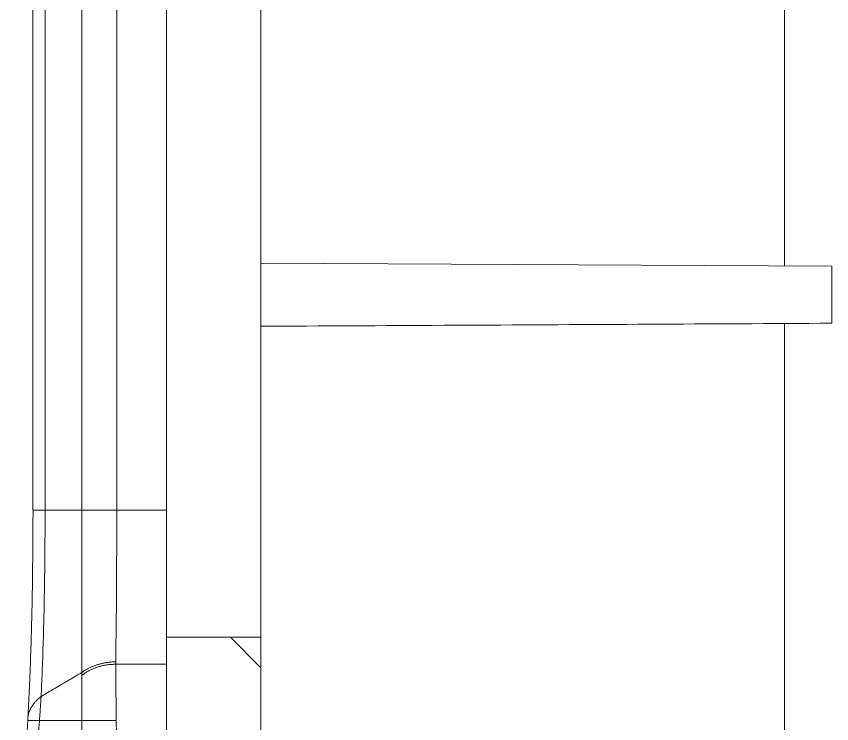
# Model space of a CAD drawing. Header units: inches. Extents: x 0 to 40, y 35.9 to 64.1.
# Drawn here: x 12.109 to 13.215, y 49.417 to 50.375 of the extents above; entities that cross this region are included whole.
import ezdxf

# ---------------------------------------------------------------- set-up
doc = ezdxf.new("R2010")
doc.units = ezdxf.units.IN
doc.header["$MEASUREMENT"] = 0
doc.layers.add('1', color=7, linetype='Continuous')
doc.layers.add('2', color=7, linetype='Continuous')

# ---------------------------------------------------------------- blocks, each defined once
blk = doc.blocks.new('block 421')
at = {"layer": '1', "color": 43, "lineweight": 18, "true_color": 0xccb266}
blk.add_lwpolyline([(13.1508, 52.0821), (13.1508, 50.0373)], dxfattribs=at)
blk = doc.blocks.new('block 422')
at = {"layer": '1', "color": 43, "lineweight": 18, "true_color": 0xccb266}
blk.add_lwpolyline([(13.1508, 49.9592), (13.1508, 49.2758)], dxfattribs=at)
blk = doc.blocks.new('block 914')
at = {"layer": '2', "color": 7, "lineweight": 18, "true_color": 0xffffff}
blk.add_lwpolyline([(12.1319, 52.5751), (12.1319, 49.7063)], dxfattribs=at)
blk = doc.blocks.new('block 937')
at = {"layer": '2', "color": 7, "lineweight": 18, "true_color": 0xffffff}
blk.add_lwpolyline([(12.441, 48.8756), (12.441, 49.5341)], dxfattribs=at)
blk = doc.blocks.new('block 938')
at = {"layer": '2', "color": 7, "lineweight": 18, "true_color": 0xffffff}
blk.add_lwpolyline([(12.3131, 49.5341), (12.441, 49.5341)], dxfattribs=at)
blk = doc.blocks.new('block 939')
at = {"layer": '2', "color": 7, "lineweight": 18, "true_color": 0xffffff}
blk.add_lwpolyline([(12.3131, 49.5341), (12.3131, 48.9395)], dxfattribs=at)
blk = doc.blocks.new('block 961')
at = {"layer": '2', "color": 7, "lineweight": 18, "true_color": 0xffffff}
blk.add_lwpolyline([(12.2456, 49.7063), (12.1982, 49.7063)], dxfattribs=at)
blk = doc.blocks.new('block 968')
at = {"layer": '2', "color": 7, "lineweight": 18, "true_color": 0xffffff}
blk.add_lwpolyline([(12.2456, 49.7063), (12.3131, 49.7063)], dxfattribs=at)
blk = doc.blocks.new('block 971')
at = {"layer": '2', "color": 7, "lineweight": 18, "true_color": 0xffffff}
blk.add_lwpolyline([(12.1484, 49.7063), (12.1484, 52.5751)], dxfattribs=at)
blk = doc.blocks.new('block 977')
at = {"layer": '2', "color": 7, "lineweight": 18, "true_color": 0xffffff}
blk.add_lwpolyline([(12.2456, 52.5751), (12.2456, 49.7063)], dxfattribs=at)
blk = doc.blocks.new('block 987')
at = {"layer": '2', "color": 7, "lineweight": 18, "true_color": 0xffffff}
blk.add_lwpolyline([(12.1484, 49.7063), (12.1319, 49.7063)], dxfattribs=at)
blk = doc.blocks.new('block 988')
at = {"layer": '2', "color": 7, "lineweight": 18, "true_color": 0xffffff}
blk.add_lwpolyline([(13.2147, 50.0369), (12.441, 50.041)], dxfattribs=at)
blk = doc.blocks.new('block 993')
at = {"layer": '2', "color": 7, "lineweight": 18, "true_color": 0xffffff}
blk.add_lwpolyline([(13.2147, 50.0369), (13.2147, 49.9595)], dxfattribs=at)
blk = doc.blocks.new('block 994')
at = {"layer": '2', "color": 7, "lineweight": 18, "true_color": 0xffffff}
blk.add_lwpolyline([(12.2441, 49.4975), (12.3131, 49.4975)], dxfattribs=at)
blk = doc.blocks.new('block 995')
at = {"layer": '2', "color": 7, "lineweight": 18, "true_color": 0xffffff}
blk.add_lwpolyline([(12.441, 49.5341), (12.441, 52.563)], dxfattribs=at)
blk = doc.blocks.new('block 996')
at = {"layer": '2', "color": 7, "lineweight": 18, "true_color": 0xffffff}
blk.add_lwpolyline([(12.3131, 52.563), (12.3131, 49.5341)], dxfattribs=at)
blk = doc.blocks.new('block 998')
at = {"layer": '2', "color": 7, "lineweight": 18, "true_color": 0xffffff}
blk.add_lwpolyline([(12.1982, 49.7063), (12.1982, 52.5751)], dxfattribs=at)
blk = doc.blocks.new('block 1459')
at = {"layer": '2', "color": 7, "lineweight": 18, "true_color": 0xffffff}
blk.add_lwpolyline([(12.1249, 49.4211), (12.1248, 49.4189), (12.1247, 49.4166), (12.1246, 49.4143), (12.1244, 49.412), (12.1243, 49.4097), (12.1242, 49.4074), (12.1241, 49.4051), (12.124, 49.4028), (12.1239, 49.4006), (12.1238, 49.3983), (12.1236, 49.396), (12.1235, 49.3937), (12.1234, 49.3914), (12.1233, 49.3891), (12.1232, 49.3868), (12.123, 49.3845), (12.1229, 49.3823), (12.1228, 49.38), (12.1227, 49.3777), (12.1226, 49.3754), (12.1225, 49.3731), (12.1224, 49.3708), (12.1222, 49.3685), (12.1221, 49.3663), (12.122, 49.3639), (12.1219, 49.3617), (12.1218, 49.3594), (12.1217, 49.3571), (12.1216, 49.3548), (12.1214, 49.3525), (12.1213, 49.3502), (12.1212, 49.348), (12.1211, 49.3457), (12.121, 49.3434), (12.1208, 49.3411), (12.1207, 49.3388), (12.1206, 49.3365), (12.1205, 49.3342), (12.1204, 49.3319), (12.1203, 49.3297), (12.1202, 49.3274), (12.12, 49.3251), (12.1199, 49.3228), (12.1198, 49.3205), (12.1197, 49.3182), (12.1196, 49.316), (12.1194, 49.3136), (12.1193, 49.3114), (12.1192, 49.3091), (12.1191, 49.3068)], dxfattribs=at)
blk = doc.blocks.new('block 1462')
at = {"layer": '2', "color": 7, "lineweight": 18, "true_color": 0xffffff}
blk.add_open_spline([(12.1252, 49.4269), (12.1252, 49.4268), (12.1252, 49.4267), (12.1252, 49.4267), (12.1252, 49.4266), (12.1252, 49.4265), (12.1252, 49.4265), (12.1252, 49.4264), (12.1252, 49.4262), (12.1252, 49.4262), (12.1252, 49.4261), (12.1252, 49.426), (12.1252, 49.426), (12.1252, 49.4259), (12.1252, 49.4258), (12.1252, 49.4258), (12.1251, 49.4256), (12.1251, 49.4255), (12.1251, 49.4255), (12.1251, 49.4254), (12.1251, 49.4253), (12.1251, 49.4253), (12.1251, 49.4252), (12.1251, 49.4251), (12.1251, 49.4251), (12.1251, 49.425), (12.1251, 49.4249), (12.1251, 49.4249), (12.1251, 49.4247), (12.1251, 49.4246), (12.1251, 49.4246), (12.1251, 49.4245), (12.1251, 49.4244), (12.1251, 49.4244), (12.1251, 49.4243), (12.125, 49.4242), (12.125, 49.4242), (12.125, 49.424), (12.125, 49.4239), (12.125, 49.4239), (12.125, 49.4238), (12.125, 49.4237), (12.125, 49.4237), (12.125, 49.4236), (12.125, 49.4235), (12.125, 49.4235), (12.125, 49.4233), (12.125, 49.4232), (12.125, 49.4232), (12.125, 49.4231), (12.125, 49.423), (12.125, 49.423), (12.125, 49.4229), (12.125, 49.4228), (12.125, 49.4228), (12.125, 49.4227), (12.125, 49.4225), (12.125, 49.4225), (12.1249, 49.4224), (12.1249, 49.4223), (12.1249, 49.4223), (12.1249, 49.4222), (12.1249, 49.4221), (12.1249, 49.4221), (12.1249, 49.422), (12.1249, 49.4218), (12.1249, 49.4218), (12.1249, 49.4217), (12.1249, 49.4216), (12.1249, 49.4216), (12.1249, 49.4215), (12.1249, 49.4214), (12.1249, 49.4214), (12.1249, 49.4213), (12.1249, 49.4211), (12.1249, 49.4211)], degree=3, knots=[0, 0, 0, 0, 1, 1, 1, 2, 2, 2, 3, 3, 3, 4, 4, 4, 5, 5, 5, 6, 6, 6, 7, 7, 7, 8, 8, 8, 9, 9, 9, 10, 10, 10, 11, 11, 11, 12, 12, 12, 13, 13, 13, 14, 14, 14, 15, 15, 15, 16, 16, 16, 17, 17, 17, 18, 18, 18, 19, 19, 19, 20, 20, 20, 21, 21, 21, 22, 22, 22, 23, 23, 23, 24, 24, 24, 25, 25, 25, 25], dxfattribs=at)
blk = doc.blocks.new('block 1463')
at = {"layer": '2', "color": 7, "lineweight": 18, "true_color": 0xffffff}
blk.add_lwpolyline([(12.132, 49.7063), (12.132, 49.6999), (12.1319, 49.6935), (12.1319, 49.6872), (12.1319, 49.6809), (12.1319, 49.6746), (12.1319, 49.6683), (12.1318, 49.6621), (12.1318, 49.6558), (12.1317, 49.6496), (12.1317, 49.6434), (12.1316, 49.6372), (12.1315, 49.6311), (12.1315, 49.6249), (12.1314, 49.6188), (12.1313, 49.6127), (12.1312, 49.6066), (12.1311, 49.6005), (12.131, 49.5945), (12.1309, 49.5884), (12.1308, 49.5824), (12.1307, 49.5765), (12.1305, 49.5705), (12.1304, 49.5647), (12.1303, 49.5588), (12.1301, 49.553), (12.13, 49.5472), (12.1298, 49.5415), (12.1297, 49.5358), (12.1295, 49.5302), (12.1293, 49.5246), (12.1292, 49.519), (12.129, 49.5136), (12.1288, 49.5081), (12.1286, 49.5027), (12.1284, 49.4974), (12.1283, 49.4922), (12.128, 49.487), (12.1278, 49.4818), (12.1276, 49.4768), (12.1274, 49.4718), (12.1272, 49.4668), (12.127, 49.462), (12.1268, 49.4571), (12.1265, 49.4524), (12.1263, 49.4477), (12.1261, 49.443), (12.1258, 49.4384), (12.1256, 49.4339), (12.1253, 49.4295), (12.1251, 49.4251)], dxfattribs=at)
blk = doc.blocks.new('block 1471')
at = {"layer": '2', "color": 7, "lineweight": 18, "true_color": 0xffffff}
blk.add_lwpolyline([(12.1484, 49.7063), (12.1484, 49.7006), (12.1484, 49.695), (12.1483, 49.6893), (12.1483, 49.6837), (12.1483, 49.6781), (12.1483, 49.6725), (12.1482, 49.6668), (12.1482, 49.6613), (12.1481, 49.6556), (12.1481, 49.6501), (12.148, 49.6445), (12.148, 49.639), (12.1479, 49.6335), (12.1478, 49.6279), (12.1478, 49.6225), (12.1477, 49.617), (12.1476, 49.6116), (12.1475, 49.6061), (12.1474, 49.6008), (12.1474, 49.5954), (12.1473, 49.5901), (12.1472, 49.5848), (12.1471, 49.5795), (12.147, 49.5742), (12.1469, 49.569), (12.1467, 49.5639), (12.1466, 49.5587), (12.1465, 49.5536), (12.1464, 49.5486), (12.1463, 49.5435), (12.1461, 49.5386), (12.146, 49.5337), (12.1458, 49.5288), (12.1457, 49.5239), (12.1455, 49.5191), (12.1454, 49.5144), (12.1453, 49.5097), (12.1451, 49.505), (12.1449, 49.5004), (12.1448, 49.4959), (12.1446, 49.4914), (12.1444, 49.487), (12.1443, 49.4826), (12.1441, 49.4783), (12.1439, 49.474), (12.1437, 49.4698), (12.1435, 49.4657), (12.1434, 49.4616), (12.1432, 49.4577), (12.143, 49.4537)], dxfattribs=at)
blk = doc.blocks.new('block 1472')
at = {"layer": '2', "color": 7, "lineweight": 18, "true_color": 0xffffff}
blk.add_lwpolyline([(12.2449, 49.4211), (12.2437, 49.4211), (12.2425, 49.4211), (12.2413, 49.4211), (12.2402, 49.4211), (12.239, 49.4211), (12.2378, 49.4211), (12.2367, 49.4211), (12.2355, 49.4211), (12.2344, 49.4211), (12.2333, 49.4211), (12.2321, 49.4211), (12.231, 49.4211), (12.2299, 49.4211), (12.2288, 49.4211), (12.2277, 49.4211), (12.2267, 49.4211), (12.2256, 49.4211), (12.2246, 49.4211), (12.2235, 49.4211), (12.2225, 49.4211), (12.2215, 49.4211), (12.2205, 49.4211), (12.2195, 49.4211), (12.2185, 49.4211), (12.2176, 49.4211), (12.2167, 49.4211), (12.2157, 49.4211), (12.2148, 49.4211), (12.2139, 49.4211), (12.213, 49.4211), (12.2122, 49.4211), (12.2113, 49.4211), (12.2105, 49.4211), (12.2097, 49.4211), (12.2088, 49.4211), (12.208, 49.4211), (12.2073, 49.4211), (12.2065, 49.4211), (12.2057, 49.4211), (12.205, 49.4211), (12.2043, 49.4211), (12.2035, 49.4211), (12.2028, 49.4211), (12.2021, 49.4211), (12.2015, 49.4211), (12.2008, 49.4211), (12.2001, 49.4211), (12.1995, 49.4211), (12.1989, 49.4211), (12.1983, 49.4211)], dxfattribs=at)
blk = doc.blocks.new('block 1474')
at = {"layer": '2', "color": 7, "lineweight": 18, "true_color": 0xffffff}
blk.add_lwpolyline([(12.2441, 49.5006), (12.2431, 49.5006), (12.2421, 49.5006), (12.2411, 49.5006), (12.2401, 49.5005), (12.2391, 49.5005), (12.2381, 49.5004), (12.2371, 49.5003), (12.2361, 49.5002), (12.2351, 49.5001), (12.2341, 49.5), (12.2331, 49.4999), (12.2321, 49.4998), (12.2311, 49.4996), (12.2301, 49.4994), (12.2291, 49.4993), (12.2281, 49.4991), (12.2271, 49.4989), (12.2261, 49.4986), (12.2252, 49.4984), (12.2242, 49.4982), (12.2232, 49.498), (12.2223, 49.4977), (12.2213, 49.4974), (12.2203, 49.4971), (12.2194, 49.4969), (12.2184, 49.4965), (12.2175, 49.4962), (12.2166, 49.4959), (12.2156, 49.4956), (12.2147, 49.4952), (12.2138, 49.4949), (12.2129, 49.4945), (12.212, 49.4942), (12.2111, 49.4938), (12.2102, 49.4934), (12.2094, 49.493), (12.2085, 49.4926), (12.2077, 49.4921), (12.2068, 49.4917), (12.206, 49.4913), (12.2052, 49.4908), (12.2044, 49.4904), (12.2036, 49.4899), (12.2028, 49.4894), (12.202, 49.4889), (12.2013, 49.4885), (12.2005, 49.4879), (12.1998, 49.4874), (12.1991, 49.4869), (12.1984, 49.4864)], dxfattribs=at)
blk = doc.blocks.new('block 1478')
at = {"layer": '2', "color": 7, "lineweight": 18, "true_color": 0xffffff}
blk.add_lwpolyline([(12.2449, 49.4211), (12.2449, 49.4148), (12.245, 49.4084), (12.2451, 49.4019), (12.2451, 49.3953), (12.2452, 49.3886), (12.2452, 49.3819), (12.2453, 49.375), (12.2454, 49.3681), (12.2455, 49.3611), (12.2455, 49.354), (12.2456, 49.3469), (12.2456, 49.3396), (12.2457, 49.3323), (12.2458, 49.3249), (12.2459, 49.3174), (12.2459, 49.3098), (12.246, 49.3021), (12.2461, 49.2944), (12.2461, 49.2866), (12.2462, 49.2786), (12.2463, 49.2707), (12.2463, 49.2626), (12.2464, 49.2544), (12.2465, 49.2462), (12.2465, 49.2378), (12.2466, 49.2294), (12.2467, 49.2209), (12.2467, 49.2123), (12.2468, 49.2037), (12.2469, 49.1949), (12.247, 49.1861), (12.247, 49.1772), (12.2471, 49.1682), (12.2472, 49.1591), (12.2473, 49.1499), (12.2473, 49.1407), (12.2474, 49.1314), (12.2475, 49.122), (12.2476, 49.1125), (12.2476, 49.1029), (12.2477, 49.0932), (12.2478, 49.0835), (12.2479, 49.0736), (12.2479, 49.0637), (12.248, 49.0537), (12.2481, 49.0437), (12.2482, 49.0335), (12.2482, 49.0233), (12.2483, 49.0129), (12.2484, 49.0025)], dxfattribs=at)
blk = doc.blocks.new('block 1480')
at = {"layer": '2', "color": 7, "lineweight": 18, "true_color": 0xffffff}
blk.add_lwpolyline([(12.143, 49.4537), (12.1441, 49.4544), (12.1452, 49.455), (12.1463, 49.4557), (12.1474, 49.4563), (12.1485, 49.457), (12.1496, 49.4577), (12.1507, 49.4583), (12.1518, 49.459), (12.153, 49.4596), (12.1541, 49.4603), (12.1552, 49.4609), (12.1563, 49.4616), (12.1574, 49.4622), (12.1585, 49.4629), (12.1596, 49.4635), (12.1607, 49.4642), (12.1618, 49.4648), (12.1629, 49.4655), (12.164, 49.4661), (12.1651, 49.4668), (12.1663, 49.4674), (12.1674, 49.4681), (12.1685, 49.4687), (12.1696, 49.4694), (12.1707, 49.4701), (12.1718, 49.4707), (12.1729, 49.4714), (12.174, 49.472), (12.1751, 49.4727), (12.1762, 49.4733), (12.1773, 49.474), (12.1784, 49.4746), (12.1795, 49.4753), (12.1807, 49.4759), (12.1818, 49.4766), (12.1829, 49.4773), (12.184, 49.4779), (12.1851, 49.4786), (12.1862, 49.4792), (12.1873, 49.4799), (12.1884, 49.4805), (12.1895, 49.4812), (12.1906, 49.4818), (12.1917, 49.4825), (12.1929, 49.4831), (12.194, 49.4838), (12.1951, 49.4845), (12.1962, 49.4851), (12.1973, 49.4857), (12.1984, 49.4864)], dxfattribs=at)
blk = doc.blocks.new('block 1481')
at = {"layer": '2', "color": 7, "lineweight": 18, "true_color": 0xffffff}
blk.add_lwpolyline([(12.1982, 49.7063), (12.1972, 49.7063), (12.1962, 49.7063), (12.1952, 49.7063), (12.1942, 49.7063), (12.1932, 49.7063), (12.1922, 49.7063), (12.1912, 49.7063), (12.1902, 49.7063), (12.1892, 49.7063), (12.1882, 49.7063), (12.1872, 49.7063), (12.1862, 49.7063), (12.1852, 49.7063), (12.1842, 49.7063), (12.1832, 49.7063), (12.1822, 49.7062), (12.1812, 49.7062), (12.1802, 49.7062), (12.1792, 49.7062), (12.1782, 49.7062), (12.1773, 49.7062), (12.1763, 49.7062), (12.1753, 49.7062), (12.1743, 49.7062), (12.1733, 49.7062), (12.1723, 49.7062), (12.1713, 49.7062), (12.1703, 49.7062), (12.1693, 49.7062), (12.1683, 49.7062), (12.1673, 49.7062), (12.1663, 49.7062), (12.1653, 49.7062), (12.1643, 49.7062), (12.1633, 49.7063), (12.1623, 49.7063), (12.1613, 49.7063), (12.1603, 49.7063), (12.1593, 49.7063), (12.1583, 49.7063), (12.1573, 49.7063), (12.1563, 49.7063), (12.1553, 49.7063), (12.1544, 49.7063), (12.1534, 49.7063), (12.1524, 49.7063), (12.1514, 49.7063), (12.1504, 49.7063), (12.1494, 49.7063), (12.1484, 49.7063)], dxfattribs=at)
blk = doc.blocks.new('block 1485')
at = {"layer": '2', "color": 7, "lineweight": 18, "true_color": 0xffffff}
blk.add_lwpolyline([(12.2441, 49.4975), (12.2431, 49.4975), (12.242, 49.4974), (12.241, 49.4974), (12.24, 49.4973), (12.239, 49.4973), (12.238, 49.4972), (12.237, 49.4971), (12.236, 49.497), (12.235, 49.4969), (12.2339, 49.4968), (12.2329, 49.4967), (12.2319, 49.4965), (12.2309, 49.4964), (12.2299, 49.4962), (12.2289, 49.496), (12.2279, 49.4958), (12.2269, 49.4956), (12.2259, 49.4954), (12.2249, 49.4951), (12.224, 49.4949), (12.223, 49.4946), (12.222, 49.4943), (12.221, 49.4941), (12.2201, 49.4938), (12.2191, 49.4935), (12.2182, 49.4931), (12.2172, 49.4928), (12.2163, 49.4925), (12.2154, 49.4921), (12.2145, 49.4918), (12.2136, 49.4914), (12.2127, 49.491), (12.2118, 49.4906), (12.2109, 49.4902), (12.21, 49.4898), (12.2092, 49.4893), (12.2083, 49.4889), (12.2075, 49.4885), (12.2067, 49.488), (12.2058, 49.4876), (12.205, 49.4871), (12.2043, 49.4866), (12.2035, 49.4861), (12.2027, 49.4856), (12.2019, 49.4851), (12.2012, 49.4846), (12.2005, 49.4841), (12.1998, 49.4836), (12.199, 49.483), (12.1983, 49.4825)], dxfattribs=at)
blk = doc.blocks.new('block 1500')
at = {"layer": '2', "color": 7, "lineweight": 18, "true_color": 0xffffff}
blk.add_lwpolyline([(12.2456, 49.7063), (12.2456, 49.7016), (12.2456, 49.6969), (12.2456, 49.6923), (12.2456, 49.6876), (12.2456, 49.683), (12.2455, 49.6783), (12.2455, 49.6737), (12.2455, 49.669), (12.2455, 49.6644), (12.2455, 49.6598), (12.2455, 49.6552), (12.2455, 49.6507), (12.2455, 49.6461), (12.2454, 49.6416), (12.2454, 49.637), (12.2454, 49.6326), (12.2454, 49.6281), (12.2454, 49.6236), (12.2453, 49.6192), (12.2453, 49.6148), (12.2453, 49.6104), (12.2452, 49.6061), (12.2452, 49.6018), (12.2452, 49.5975), (12.2452, 49.5932), (12.2451, 49.589), (12.2451, 49.5848), (12.2451, 49.5806), (12.245, 49.5765), (12.245, 49.5724), (12.245, 49.5683), (12.2449, 49.5643), (12.2449, 49.5604), (12.2448, 49.5564), (12.2448, 49.5526), (12.2448, 49.5487), (12.2447, 49.545), (12.2447, 49.5412), (12.2446, 49.5376), (12.2446, 49.534), (12.2445, 49.5305), (12.2445, 49.527), (12.2444, 49.5236), (12.2444, 49.5203), (12.2443, 49.5169), (12.2443, 49.5136), (12.2442, 49.5104), (12.2442, 49.5071), (12.2441, 49.5039), (12.2441, 49.5006)], dxfattribs=at)
blk = doc.blocks.new('block 1502')
at = {"layer": '2', "color": 7, "lineweight": 18, "true_color": 0xffffff}
blk.add_lwpolyline([(12.1984, 49.4864), (12.1984, 49.4898), (12.1984, 49.4932), (12.1984, 49.4967), (12.1983, 49.5001), (12.1983, 49.5036), (12.1983, 49.5072), (12.1983, 49.5107), (12.1983, 49.5144), (12.1983, 49.5181), (12.1983, 49.5219), (12.1982, 49.5258), (12.1982, 49.5297), (12.1982, 49.5337), (12.1982, 49.5378), (12.1982, 49.5419), (12.1982, 49.546), (12.1982, 49.5502), (12.1982, 49.5545), (12.1982, 49.5587), (12.1982, 49.5631), (12.1982, 49.5674), (12.1982, 49.5718), (12.1982, 49.5763), (12.1982, 49.5807), (12.1981, 49.5853), (12.1981, 49.5898), (12.1981, 49.5944), (12.1981, 49.599), (12.1981, 49.6037), (12.1981, 49.6083), (12.1981, 49.613), (12.1981, 49.6178), (12.1981, 49.6225), (12.1981, 49.6273), (12.1981, 49.6321), (12.1981, 49.637), (12.1981, 49.6418), (12.1981, 49.6467), (12.1981, 49.6516), (12.1981, 49.6565), (12.1981, 49.6615), (12.1981, 49.6664), (12.1981, 49.6714), (12.1981, 49.6763), (12.1981, 49.6813), (12.1981, 49.6863), (12.1981, 49.6913), (12.1982, 49.6963), (12.1982, 49.7013), (12.1982, 49.7063)], dxfattribs=at)
blk = doc.blocks.new('block 1526')
at = {"layer": '2', "color": 7, "lineweight": 18, "true_color": 0xffffff}
blk.add_open_spline([(12.1408, 49.4211), (12.1408, 49.4211), (12.1401, 49.4211), (12.1401, 49.4211), (12.1401, 49.4211), (12.1394, 49.4211), (12.1394, 49.4211), (12.1394, 49.4211), (12.1387, 49.4211), (12.1387, 49.4211), (12.1387, 49.4211), (12.138, 49.4211), (12.138, 49.4211), (12.138, 49.4211), (12.1374, 49.4211), (12.1374, 49.4211), (12.1374, 49.4211), (12.1367, 49.4211), (12.1367, 49.4211), (12.1367, 49.4211), (12.1361, 49.4211), (12.1361, 49.4211), (12.1361, 49.4211), (12.1356, 49.4211), (12.1356, 49.4211), (12.1356, 49.4211), (12.135, 49.4211), (12.135, 49.4211), (12.135, 49.4211), (12.1344, 49.4211), (12.1344, 49.4211), (12.1344, 49.4211), (12.1339, 49.4211), (12.1339, 49.4211), (12.1339, 49.4211), (12.1334, 49.4211), (12.1334, 49.4211), (12.1334, 49.4211), (12.1329, 49.4211), (12.1329, 49.4211), (12.1329, 49.4211), (12.1324, 49.4211), (12.1324, 49.4211), (12.1324, 49.4211), (12.1319, 49.4211), (12.1319, 49.4211), (12.1319, 49.4211), (12.1314, 49.4211), (12.1314, 49.4211), (12.1314, 49.4211), (12.131, 49.4211), (12.131, 49.4211), (12.131, 49.4211), (12.1306, 49.4211), (12.1306, 49.4211), (12.1306, 49.4211), (12.1301, 49.4211), (12.1301, 49.4211), (12.1301, 49.4211), (12.1298, 49.4211), (12.1298, 49.4211), (12.1298, 49.4211), (12.1294, 49.4211), (12.1294, 49.4211), (12.1294, 49.4211), (12.129, 49.4211), (12.129, 49.4211), (12.129, 49.4211), (12.1287, 49.4211), (12.1287, 49.4211), (12.1287, 49.4211), (12.1283, 49.4211), (12.1283, 49.4211), (12.1283, 49.4211), (12.128, 49.4211), (12.128, 49.4211), (12.128, 49.4211), (12.1277, 49.4211), (12.1277, 49.4211), (12.1277, 49.4211), (12.1274, 49.4211), (12.1274, 49.4211), (12.1274, 49.4211), (12.1272, 49.4211), (12.1272, 49.4211), (12.1272, 49.4211), (12.1269, 49.4211), (12.1269, 49.4211), (12.1269, 49.4211), (12.1267, 49.4211), (12.1267, 49.4211), (12.1267, 49.4211), (12.1264, 49.4211), (12.1264, 49.4211), (12.1264, 49.4211), (12.1262, 49.4211), (12.1262, 49.4211), (12.1262, 49.4211), (12.126, 49.4211), (12.126, 49.4211), (12.126, 49.4211), (12.1258, 49.4211), (12.1258, 49.4211), (12.1257, 49.4211), (12.1255, 49.4211), (12.1255, 49.4211), (12.1254, 49.4211), (12.1253, 49.4211), (12.1253, 49.4211), (12.1252, 49.4211), (12.125, 49.4211), (12.125, 49.4211), (12.1249, 49.4211), (12.1248, 49.4211), (12.1248, 49.4211)], degree=3, knots=[0, 0, 0, 0, 1, 1, 1, 2, 2, 2, 3, 3, 3, 4, 4, 4, 5, 5, 5, 6, 6, 6, 7, 7, 7, 8, 8, 8, 9, 9, 9, 10, 10, 10, 11, 11, 11, 12, 12, 12, 13, 13, 13, 14, 14, 14, 15, 15, 15, 16, 16, 16, 17, 17, 17, 18, 18, 18, 19, 19, 19, 20, 20, 20, 21, 21, 21, 22, 22, 22, 23, 23, 23, 24, 24, 24, 25, 25, 25, 26, 26, 26, 27, 27, 27, 28, 28, 28, 29, 29, 29, 30, 30, 30, 31, 31, 31, 32, 32, 32, 33, 33, 33, 34, 34, 34, 35, 35, 35, 36, 36, 36, 37, 37, 37, 38, 38, 38, 38], dxfattribs=at)
blk = doc.blocks.new('block 1530')
at = {"layer": '2', "color": 7, "lineweight": 18, "true_color": 0xffffff}
blk.add_lwpolyline([(12.143, 49.4537), (12.1423, 49.4532), (12.1416, 49.4527), (12.141, 49.4522), (12.1403, 49.4517), (12.1397, 49.4511), (12.1391, 49.4506), (12.1384, 49.45), (12.1378, 49.4495), (12.1373, 49.4489), (12.1367, 49.4483), (12.1361, 49.4477), (12.1356, 49.4471), (12.135, 49.4466), (12.1345, 49.4459), (12.134, 49.4453), (12.1335, 49.4447), (12.133, 49.4441), (12.1325, 49.4434), (12.132, 49.4428), (12.1316, 49.4422), (12.1311, 49.4415), (12.1307, 49.4408), (12.1303, 49.4402), (12.1299, 49.4395), (12.1295, 49.4388), (12.1291, 49.4381), (12.1288, 49.4375), (12.1285, 49.4368), (12.1281, 49.4361), (12.1278, 49.4354), (12.1275, 49.4347), (12.1272, 49.434), (12.127, 49.4333), (12.1267, 49.4326), (12.1265, 49.4318), (12.1263, 49.4312), (12.1261, 49.4304), (12.1259, 49.4297), (12.1257, 49.429), (12.1255, 49.4283), (12.1254, 49.4276), (12.1253, 49.4269), (12.1252, 49.4261), (12.1251, 49.4254), (12.125, 49.4247), (12.1249, 49.424), (12.1249, 49.4233), (12.1249, 49.4225), (12.1249, 49.4218), (12.1249, 49.4211)], dxfattribs=at)
blk = doc.blocks.new('block 1531')
at = {"layer": '2', "color": 7, "lineweight": 18, "true_color": 0xffffff}
blk.add_lwpolyline([(12.441, 49.9554), (12.4565, 49.9555), (12.472, 49.9556), (12.4874, 49.9557), (12.5029, 49.9557), (12.5184, 49.9558), (12.5339, 49.9559), (12.5493, 49.956), (12.5648, 49.9561), (12.5803, 49.9562), (12.5958, 49.9562), (12.6112, 49.9563), (12.6267, 49.9564), (12.6422, 49.9565), (12.6577, 49.9566), (12.6731, 49.9566), (12.6886, 49.9567), (12.7041, 49.9568), (12.7196, 49.9569), (12.735, 49.957), (12.7505, 49.9571), (12.766, 49.9571), (12.7814, 49.9572), (12.7969, 49.9573), (12.8124, 49.9574), (12.8279, 49.9575), (12.8434, 49.9575), (12.8588, 49.9576), (12.8743, 49.9577), (12.8898, 49.9578), (12.9052, 49.9579), (12.9207, 49.9579), (12.9362, 49.958), (12.9517, 49.9581), (12.9671, 49.9582), (12.9826, 49.9583), (12.9981, 49.9584), (13.0136, 49.9584), (13.029, 49.9585), (13.0445, 49.9586), (13.06, 49.9587), (13.0754, 49.9587), (13.0909, 49.9588), (13.1064, 49.9589), (13.1219, 49.959), (13.1374, 49.9591), (13.1528, 49.9592), (13.1683, 49.9593), (13.1838, 49.9593), (13.1992, 49.9594), (13.2147, 49.9595)], dxfattribs=at)
blk = doc.blocks.new('block 1548')
at = {"layer": '2', "color": 7, "lineweight": 18, "true_color": 0xffffff}
blk.add_lwpolyline([(12.1408, 49.4211), (12.1419, 49.4211), (12.1431, 49.4211), (12.1443, 49.4211), (12.1454, 49.4211), (12.1466, 49.4211), (12.1478, 49.4211), (12.1489, 49.4211), (12.1501, 49.4211), (12.1512, 49.4211), (12.1524, 49.4211), (12.1535, 49.4211), (12.1547, 49.4211), (12.1559, 49.4211), (12.157, 49.4211), (12.1582, 49.4211), (12.1593, 49.4211), (12.1605, 49.4211), (12.1616, 49.4211), (12.1628, 49.4211), (12.1639, 49.4211), (12.1651, 49.4211), (12.1663, 49.4211), (12.1674, 49.4211), (12.1686, 49.4211), (12.1697, 49.4211), (12.1709, 49.4211), (12.172, 49.4211), (12.1732, 49.4211), (12.1743, 49.4211), (12.1754, 49.4211), (12.1766, 49.4211), (12.1777, 49.4211), (12.1789, 49.4211), (12.18, 49.4211), (12.1812, 49.4211), (12.1823, 49.4211), (12.1835, 49.4211), (12.1846, 49.4211), (12.1858, 49.4211), (12.1869, 49.4211), (12.188, 49.4211), (12.1892, 49.4211), (12.1903, 49.4211), (12.1914, 49.4211), (12.1926, 49.4211), (12.1937, 49.4211), (12.1948, 49.4211), (12.196, 49.4211), (12.1971, 49.4211), (12.1983, 49.4211)], dxfattribs=at)
blk = doc.blocks.new('block 1549')
at = {"layer": '2', "color": 7, "lineweight": 18, "true_color": 0xffffff}
blk.add_lwpolyline([(12.2441, 49.4975), (12.2441, 49.4961), (12.2441, 49.4947), (12.2441, 49.4933), (12.2441, 49.4919), (12.2441, 49.4905), (12.2441, 49.4891), (12.2442, 49.4877), (12.2442, 49.4862), (12.2442, 49.4848), (12.2442, 49.4834), (12.2442, 49.4819), (12.2442, 49.4805), (12.2443, 49.479), (12.2443, 49.4776), (12.2443, 49.4761), (12.2443, 49.4746), (12.2443, 49.4732), (12.2444, 49.4717), (12.2444, 49.4702), (12.2444, 49.4687), (12.2444, 49.4672), (12.2444, 49.4657), (12.2444, 49.4642), (12.2444, 49.4626), (12.2445, 49.4611), (12.2445, 49.4596), (12.2445, 49.4581), (12.2445, 49.4565), (12.2445, 49.455), (12.2445, 49.4534), (12.2446, 49.4519), (12.2446, 49.4503), (12.2446, 49.4487), (12.2446, 49.4471), (12.2446, 49.4456), (12.2446, 49.444), (12.2446, 49.4424), (12.2447, 49.4408), (12.2447, 49.4392), (12.2447, 49.4376), (12.2447, 49.4359), (12.2447, 49.4343), (12.2447, 49.4327), (12.2448, 49.4311), (12.2448, 49.4294), (12.2448, 49.4277), (12.2448, 49.4261), (12.2448, 49.4244), (12.2449, 49.4228), (12.2449, 49.4211)], dxfattribs=at)
blk = doc.blocks.new('block 1561')
at = {"layer": '2', "color": 7, "lineweight": 18, "true_color": 0xffffff}
blk.add_lwpolyline([(12.198, 48.9835), (12.198, 48.9922), (12.198, 49.001), (12.198, 49.0097), (12.198, 49.0185), (12.198, 49.0273), (12.198, 49.036), (12.1981, 49.0448), (12.1981, 49.0535), (12.1981, 49.0623), (12.1981, 49.071), (12.1981, 49.0798), (12.1981, 49.0885), (12.1981, 49.0973), (12.1981, 49.106), (12.1981, 49.1148), (12.1981, 49.1235), (12.1981, 49.1323), (12.1981, 49.141), (12.1981, 49.1498), (12.1981, 49.1585), (12.1981, 49.1673), (12.1981, 49.1761), (12.1981, 49.1848), (12.1981, 49.1936), (12.1981, 49.2023), (12.1982, 49.2111), (12.1982, 49.2198), (12.1982, 49.2286), (12.1982, 49.2373), (12.1982, 49.2461), (12.1982, 49.2548), (12.1982, 49.2636), (12.1982, 49.2723), (12.1982, 49.2811), (12.1982, 49.2898), (12.1982, 49.2986), (12.1982, 49.3073), (12.1982, 49.3161), (12.1982, 49.3248), (12.1982, 49.3336), (12.1982, 49.3423), (12.1982, 49.3511), (12.1982, 49.3598), (12.1982, 49.3686), (12.1982, 49.3773), (12.1982, 49.3861), (12.1982, 49.3948), (12.1982, 49.4036), (12.1983, 49.4123), (12.1983, 49.4211)], dxfattribs=at)
blk = doc.blocks.new('block 1570')
at = {"layer": '2', "color": 7, "lineweight": 18, "true_color": 0xffffff}
blk.add_lwpolyline([(12.1983, 49.4211), (12.1983, 49.4223), (12.1983, 49.4236), (12.1983, 49.4248), (12.1983, 49.426), (12.1983, 49.4273), (12.1983, 49.4285), (12.1983, 49.4297), (12.1983, 49.4309), (12.1983, 49.4322), (12.1983, 49.4334), (12.1983, 49.4346), (12.1983, 49.4358), (12.1983, 49.4371), (12.1983, 49.4383), (12.1983, 49.4395), (12.1983, 49.4408), (12.1983, 49.442), (12.1983, 49.4432), (12.1983, 49.4444), (12.1983, 49.4457), (12.1983, 49.4469), (12.1983, 49.4481), (12.1983, 49.4494), (12.1983, 49.4506), (12.1983, 49.4518), (12.1983, 49.453), (12.1983, 49.4542), (12.1983, 49.4555), (12.1983, 49.4567), (12.1983, 49.4579), (12.1983, 49.4592), (12.1983, 49.4604), (12.1983, 49.4616), (12.1983, 49.4629), (12.1983, 49.4641), (12.1983, 49.4653), (12.1983, 49.4665), (12.1983, 49.4677), (12.1983, 49.469), (12.1983, 49.4702), (12.1983, 49.4714), (12.1983, 49.4727), (12.1983, 49.4739), (12.1983, 49.4751), (12.1983, 49.4764), (12.1983, 49.4776), (12.1983, 49.4788), (12.1983, 49.48), (12.1983, 49.4813), (12.1983, 49.4825)], dxfattribs=at)
blk = doc.blocks.new('block 1571')
at = {"layer": '2', "color": 7, "lineweight": 18, "true_color": 0xffffff}
blk.add_open_spline([(12.1983, 49.4825), (12.1984, 49.4826), (12.1984, 49.4827), (12.1984, 49.4827), (12.1984, 49.4829), (12.1984, 49.4829), (12.1984, 49.4829), (12.1984, 49.4831), (12.1984, 49.4832), (12.1984, 49.4832), (12.1984, 49.4834), (12.1984, 49.4834), (12.1984, 49.4834), (12.1984, 49.4836), (12.1984, 49.4837), (12.1984, 49.4837), (12.1984, 49.4838), (12.1984, 49.4839), (12.1984, 49.4839), (12.1984, 49.484), (12.1984, 49.4841), (12.1984, 49.4841), (12.1984, 49.4843), (12.1984, 49.4844), (12.1984, 49.4844), (12.1984, 49.4845), (12.1984, 49.4846), (12.1984, 49.4846), (12.1984, 49.4848), (12.1984, 49.4848), (12.1984, 49.4848), (12.1984, 49.485), (12.1984, 49.4851), (12.1984, 49.4851), (12.1984, 49.4852), (12.1984, 49.4853), (12.1984, 49.4853), (12.1984, 49.4855), (12.1984, 49.4855), (12.1984, 49.4855), (12.1984, 49.4857), (12.1984, 49.4858), (12.1984, 49.4858), (12.1984, 49.4859), (12.1984, 49.486), (12.1984, 49.486), (12.1984, 49.4861), (12.1984, 49.4862), (12.1984, 49.4862)], degree=3, knots=[0, 0, 0, 0, 1, 1, 1, 2, 2, 2, 3, 3, 3, 4, 4, 4, 5, 5, 5, 6, 6, 6, 7, 7, 7, 8, 8, 8, 9, 9, 9, 10, 10, 10, 11, 11, 11, 12, 12, 12, 13, 13, 13, 14, 14, 14, 15, 15, 15, 16, 16, 16, 16], dxfattribs=at)
blk = doc.blocks.new('block 1572')
at = {"layer": '2', "color": 7, "lineweight": 18, "true_color": 0xffffff}
blk.add_open_spline([(12.2441, 49.5006), (12.2441, 49.5005), (12.2441, 49.5004), (12.2441, 49.5004), (12.2441, 49.5003), (12.2441, 49.5002), (12.2441, 49.5002), (12.2441, 49.5001), (12.2441, 49.5), (12.2441, 49.5), (12.2441, 49.4999), (12.2441, 49.4999), (12.2441, 49.4999), (12.2441, 49.4997), (12.2441, 49.4996), (12.2441, 49.4996), (12.2441, 49.4995), (12.2441, 49.4995), (12.2441, 49.4995), (12.2441, 49.4993), (12.2441, 49.4993), (12.2441, 49.4993), (12.2441, 49.4992), (12.2441, 49.4991), (12.2441, 49.4991), (12.2441, 49.499), (12.2441, 49.4989), (12.2441, 49.4989), (12.2441, 49.4988), (12.2441, 49.4987), (12.2441, 49.4987), (12.2441, 49.4986), (12.2441, 49.4985), (12.2441, 49.4985), (12.2441, 49.4984), (12.2441, 49.4983), (12.2441, 49.4983), (12.2441, 49.4982), (12.2441, 49.4982), (12.2441, 49.4982), (12.2441, 49.498), (12.2441, 49.498), (12.2441, 49.498), (12.2441, 49.4979), (12.2441, 49.4978), (12.2441, 49.4978), (12.2441, 49.4977), (12.2441, 49.4976), (12.2441, 49.4976)], degree=3, knots=[0, 0, 0, 0, 1, 1, 1, 2, 2, 2, 3, 3, 3, 4, 4, 4, 5, 5, 5, 6, 6, 6, 7, 7, 7, 8, 8, 8, 9, 9, 9, 10, 10, 10, 11, 11, 11, 12, 12, 12, 13, 13, 13, 14, 14, 14, 15, 15, 15, 16, 16, 16, 16], dxfattribs=at)
blk = doc.blocks.new('block 1578')
at = {"layer": '2', "color": 7, "lineweight": 18, "true_color": 0xffffff}
blk.add_lwpolyline([(12.143, 49.4537), (12.1429, 49.4531), (12.1429, 49.4524), (12.1428, 49.4518), (12.1428, 49.4511), (12.1428, 49.4505), (12.1427, 49.4498), (12.1427, 49.4491), (12.1426, 49.4485), (12.1426, 49.4478), (12.1425, 49.4472), (12.1425, 49.4465), (12.1424, 49.4459), (12.1424, 49.4453), (12.1424, 49.4446), (12.1423, 49.4439), (12.1423, 49.4433), (12.1422, 49.4426), (12.1422, 49.442), (12.1421, 49.4413), (12.1421, 49.4407), (12.142, 49.44), (12.142, 49.4394), (12.142, 49.4387), (12.1419, 49.4381), (12.1419, 49.4374), (12.1418, 49.4368), (12.1418, 49.4361), (12.1417, 49.4355), (12.1417, 49.4348), (12.1417, 49.4342), (12.1416, 49.4335), (12.1416, 49.4328), (12.1415, 49.4322), (12.1415, 49.4315), (12.1414, 49.4309), (12.1414, 49.4302), (12.1413, 49.4296), (12.1413, 49.4289), (12.1412, 49.4283), (12.1412, 49.4276), (12.1412, 49.427), (12.1411, 49.4263), (12.1411, 49.4257), (12.141, 49.425), (12.141, 49.4244), (12.1409, 49.4237), (12.1409, 49.4231), (12.1408, 49.4224), (12.1408, 49.4218), (12.1408, 49.4211)], dxfattribs=at)
blk = doc.blocks.new('block 1579')
at = {"layer": '2', "color": 7, "lineweight": 18, "true_color": 0xffffff}
blk.add_lwpolyline([(12.1408, 49.4211), (12.1401, 49.4102), (12.1393, 49.3993), (12.1386, 49.3883), (12.1379, 49.3774), (12.1372, 49.3664), (12.1365, 49.3555), (12.1358, 49.3446), (12.1351, 49.3336), (12.1344, 49.3227), (12.1337, 49.3118), (12.133, 49.3008), (12.1323, 49.2899), (12.1316, 49.279), (12.131, 49.268), (12.1303, 49.2571), (12.1296, 49.2461), (12.1289, 49.2352), (12.1283, 49.2243), (12.1276, 49.2133), (12.127, 49.2024), (12.1263, 49.1915), (12.1257, 49.1805), (12.125, 49.1696), (12.1244, 49.1587), (12.1238, 49.1477), (12.1232, 49.1368), (12.1226, 49.1258), (12.1219, 49.1149), (12.1213, 49.1039), (12.1207, 49.093), (12.1201, 49.0821), (12.1196, 49.0711), (12.119, 49.0602), (12.1184, 49.0493), (12.1178, 49.0383), (12.1172, 49.0274), (12.1166, 49.0164), (12.1161, 49.0055), (12.1155, 48.9946), (12.1149, 48.9836), (12.1144, 48.9727), (12.1138, 48.9617), (12.1132, 48.9508), (12.1127, 48.9399), (12.1121, 48.9289), (12.1116, 48.918), (12.111, 48.907), (12.1105, 48.8961), (12.1099, 48.8851), (12.1094, 48.8742)], dxfattribs=at)
blk = doc.blocks.new('block 1898')
at = {"layer": '2', "lineweight": 0}
blk.add_lwpolyline([(12.441, 49.4928), (12.3997, 49.5341)], dxfattribs=at)

msp = doc.modelspace()

# ---------------------------------------------------------------- block references
at = {"layer": '1'}
for name in ['block 421', 'block 422']:
    msp.add_blockref(name, (0, 0), dxfattribs=at)
at = {"layer": '2'}
for name in ['block 1898', 'block 914', 'block 971', 'block 998', 'block 977', 'block 996', 'block 995', 'block 988', 'block 993', 'block 1531', 'block 1463', 'block 987', 'block 1471', 'block 1481', 'block 1502', 'block 961', 'block 1500', 'block 968', 'block 938', 'block 939', 'block 937', 'block 1474', 'block 1572', 'block 1485', 'block 994', 'block 1549', 'block 1480', 'block 1571', 'block 1570', 'block 1530', 'block 1578', 'block 1579', 'block 1459', 'block 1526', 'block 1462', 'block 1548', 'block 1561', 'block 1472', 'block 1478']:
    msp.add_blockref(name, (0, 0), dxfattribs=at)

doc.saveas('drawing.dxf')
